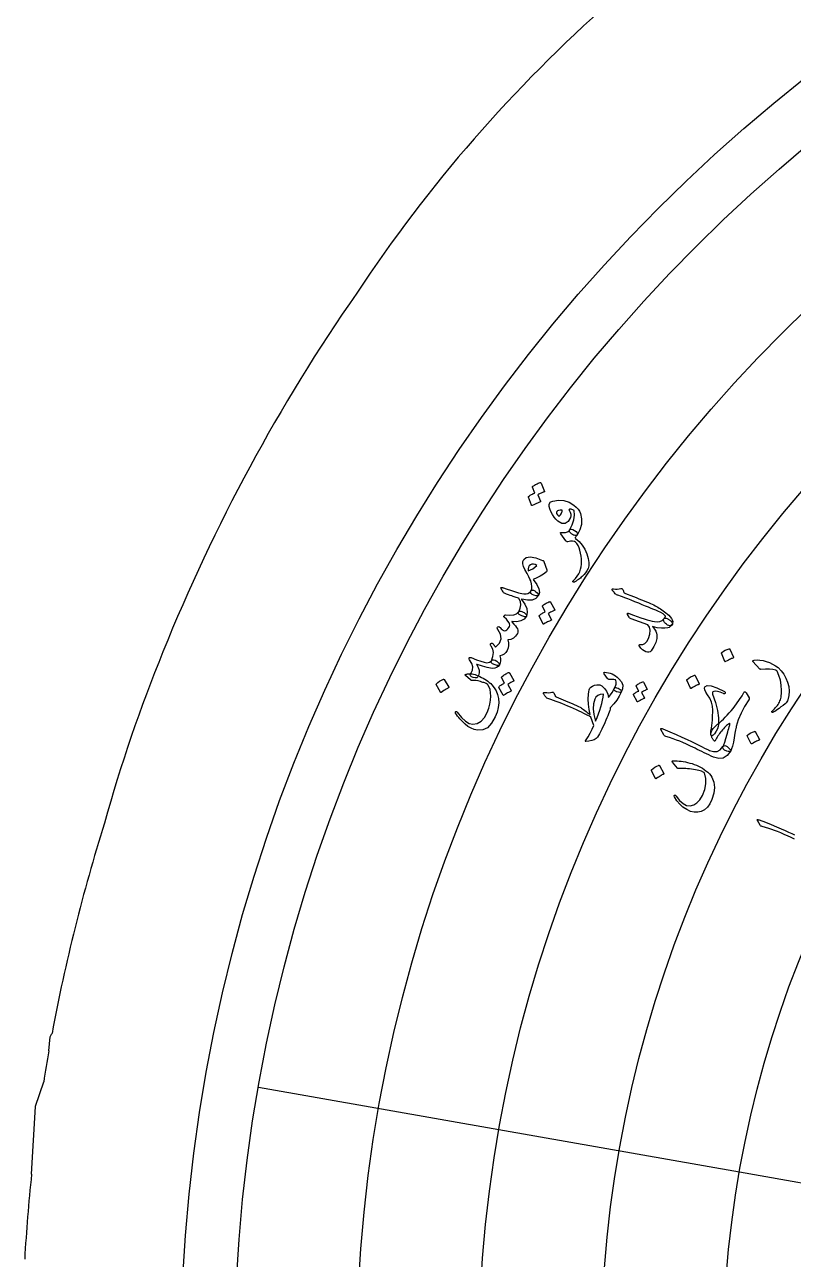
# Model space of a CAD drawing. Header units: millimetres. Extents: x -45 to 45, y -45 to 73.
# Drawn here: x -44.93 to -25.59, y 2.55 to 33.61 of the extents above; entities that cross this region are included whole.
import ezdxf

# ---------------------------------------------------------------- set-up
doc = ezdxf.new("R2010")
doc.units = ezdxf.units.MM
for name, color, linetype in [('CUT_OUTER', 1, 'Continuous'), ('ENGRAVE', 7, 'Continuous'), ('ENGRAVE_FINE', 8, 'Continuous'), ('GUIDE', 3, 'Continuous'), ('TEXT', 5, 'Continuous')]:
    doc.layers.add(name, color=color, linetype=linetype)

msp = doc.modelspace()

# ---------------------------------------------------------------- linework, layer by layer
at = {"layer": 'CUT_OUTER'}
for points in [[(-44.3195, 7.795), (-44.2902, 8.1465), (-44.2897, 8.1499), (-44.2881, 8.1529), (-44.2406, 8.2322), (-44.2397, 8.2368)], [(-44.7544, 4.6951), (-44.6541, 6.3998), (-44.6538, 6.403), (-44.6529, 6.4062), (-44.4494, 7.0168)]]:
    msp.add_lwpolyline(points, dxfattribs=at)
for centre, radius, start, end in [((-5.9613, 6.6445), 36.6833, 131.32304, 146.56046), ((1.0122, 0.7165), 45.7824, 145.17883, 158.04393), ((-5.1282, 3.0435), 39.2175, 157.84273, 164.49435), ((-0.0413, 0.009), 44.9578, 162.5006, 169.45478), ((-4.7049, 0.7857), 40.23, 169.96617, 171.08973), ((-0.3355, 0.0299), 44.6632, 174.00431, 176.76108)]:
    msp.add_arc(centre, radius, start, end, dxfattribs=at)
at = {"layer": 'ENGRAVE'}
for radius in [39.65, 33.5042, 27.3585]:
    msp.add_circle((0, 0), radius, dxfattribs=at)
at = {"layer": 'ENGRAVE_FINE'}
for points in [[(-39.0476, 6.8852), (-32.9952, 5.818)], [(-32.9952, 5.818), (-26.9429, 4.7508)], [(-26.9429, 4.7508), (-20.8905, 3.6836)]]:
    msp.add_lwpolyline(points, dxfattribs=at)
for radius in [36.5771, 30.4314]:
    msp.add_circle((0, 0), radius, dxfattribs=at)
at = {"layer": 'GUIDE'}
msp.add_circle((0, 0), 41, dxfattribs=at)
at = {"layer": 'TEXT'}
for points in [[(-32.15, 21.9799), (-32.1507, 21.9844), (-32.1498, 21.9891), (-32.147, 21.9943), (-32.1425, 21.9998), (-32.1206, 22.0154), (-32.0983, 22.0299), (-32.0758, 22.0432), (-32.0529, 22.0553), (-32.0295, 22.0661), (-32.0053, 22.0759), (-31.9804, 22.0845), (-31.9547, 22.0921), (-31.9482, 22.0924), (-31.9427, 22.0908), (-31.9382, 22.0871), (-31.9347, 22.0814), (-31.8481, 21.8725), (-31.848, 21.8683), (-31.8507, 21.8643), (-31.8565, 21.8603), (-31.8652, 21.8564), (-31.8722, 21.8544), (-31.8825, 21.8505), (-31.8963, 21.8446), (-31.9135, 21.8368), (-31.9343, 21.827), (-31.9589, 21.8152), (-31.9873, 21.8013), (-32.0196, 21.7854), (-31.9521, 21.6224), (-31.9509, 21.6161), (-31.9532, 21.6108), (-31.9591, 21.6063), (-31.9685, 21.6026), (-31.9766, 21.5995), (-31.9892, 21.5943), (-32.0061, 21.5871), (-32.0274, 21.5778), (-32.0533, 21.5662), (-32.0839, 21.552), (-32.1193, 21.5351), (-32.1594, 21.5157), (-32.1648, 21.5144), (-32.1688, 21.5151), (-32.1717, 21.5175), (-32.1733, 21.5219), (-32.2547, 21.7278), (-32.2555, 21.7322), (-32.2545, 21.737), (-32.2518, 21.7421), (-32.2473, 21.7476), (-32.2297, 21.7617), (-32.2115, 21.7746), (-32.1927, 21.7863), (-32.1734, 21.7969), (-32.1536, 21.8064), (-32.1336, 21.8149), (-32.1133, 21.8224), (-32.0927, 21.8289)], [(-31.7152, 21.5845), (-31.7034, 21.5975), (-31.6863, 21.6092), (-31.664, 21.6197), (-31.6365, 21.6289), (-31.4949, 21.6516), (-31.3596, 21.6416), (-31.2306, 21.5993), (-31.1078, 21.5248), (-31.0508, 21.4761), (-31.0049, 21.4256), (-30.97, 21.3733), (-30.9462, 21.3193), (-30.9172, 21.1782), (-30.9214, 21.0405), (-30.9588, 20.906), (-31.0294, 20.7745), (-31.0407, 20.764), (-31.0567, 20.7594), (-31.0776, 20.7605), (-31.1032, 20.7674), (-31.1165, 20.7725), (-31.1295, 20.7786), (-31.1421, 20.7859), (-31.1544, 20.7942), (-31.1661, 20.803), (-31.1771, 20.8119), (-31.1873, 20.8208), (-31.1967, 20.8298), (-31.2114, 20.8477), (-31.2196, 20.8652), (-31.2212, 20.8825), (-31.2162, 20.8995), (-31.1513, 21.0313), (-31.1106, 21.1564), (-31.0943, 21.2751), (-31.1024, 21.3876), (-31.1337, 21.404), (-31.1596, 21.4156), (-31.1802, 21.4223), (-31.1954, 21.4242), (-31.2098, 21.4239), (-31.2205, 21.4218), (-31.2276, 21.4179), (-31.2309, 21.4122), (-31.2322, 21.4076), (-31.2324, 21.4034), (-31.2316, 21.3996), (-31.2297, 21.3962), (-31.2026, 21.3485), (-31.1879, 21.3025), (-31.1856, 21.2583), (-31.1956, 21.2158), (-31.2545, 21.1125), (-31.3269, 21.063), (-31.413, 21.0672), (-31.5129, 21.1253), (-31.5623, 21.1705), (-31.6081, 21.2255), (-31.6503, 21.2903), (-31.6889, 21.365), (-31.7176, 21.4358), (-31.7315, 21.496), (-31.7307, 21.5456), (-31.7152, 21.5845)], [(-31.5389, 21.364), (-31.5471, 21.3393), (-31.5427, 21.3126), (-31.5257, 21.2839), (-31.4962, 21.2532), (-31.4906, 21.2496), (-31.4865, 21.2474), (-31.4837, 21.2465), (-31.4823, 21.2469), (-31.4632, 21.2644), (-31.4461, 21.2837), (-31.4312, 21.3049), (-31.4185, 21.3279), (-31.4095, 21.3496), (-31.4046, 21.3693), (-31.4039, 21.3868), (-31.4072, 21.4022), (-31.4563, 21.4014), (-31.4946, 21.3947), (-31.5221, 21.3822), (-31.5389, 21.364)], [(-31.3129, 20.6274), (-31.4373, 20.8018), (-31.4458, 20.8177), (-31.4478, 20.8289), (-31.4431, 20.8354), (-31.4319, 20.8371), (-31.3912, 20.8351), (-31.3551, 20.8354), (-31.3234, 20.8378), (-31.2963, 20.8425), (-31.272, 20.8514), (-31.2503, 20.8642), (-31.2313, 20.8809), (-31.2148, 20.9016), (-31.1946, 20.9194), (-31.1671, 20.9234), (-31.1324, 20.9135), (-31.0904, 20.8898), (-31.0523, 20.8597), (-31.0292, 20.8308), (-31.0211, 20.8031), (-31.028, 20.7765), (-31.0383, 20.7595), (-31.0492, 20.7425), (-31.0609, 20.7256), (-31.0732, 20.7088), (-31.0744, 20.7053), (-31.0739, 20.7011), (-31.0716, 20.6961), (-31.0676, 20.6902), (-30.9765, 20.6137), (-30.8988, 20.5234), (-30.8343, 20.4193), (-30.7828, 20.3015), (-30.7471, 20.185), (-30.7303, 20.0846), (-30.7323, 20), (-30.7534, 19.9311), (-30.7844, 19.8737), (-30.8163, 19.8233), (-30.8491, 19.78), (-30.8829, 19.7438), (-30.9015, 19.7274), (-30.922, 19.7103), (-30.9446, 19.6924), (-30.969, 19.6737), (-30.9956, 19.6546), (-31.0244, 19.6353), (-31.0556, 19.6158), (-31.0891, 19.5961), (-31.0971, 19.5909), (-31.1046, 19.5879), (-31.1114, 19.587), (-31.1176, 19.5882), (-31.1252, 19.5912), (-31.1304, 19.5949), (-31.1334, 19.5992), (-31.1341, 19.6043), (-31.1338, 19.6103), (-31.1319, 19.6159), (-31.1284, 19.6212), (-31.1232, 19.6262), (-31.0688, 19.6824), (-31.0238, 19.7388), (-30.9882, 19.7953), (-30.9619, 19.852), (-30.9427, 19.9126), (-30.9291, 19.9751), (-30.9209, 20.0396), (-30.9182, 20.1062), (-30.9207, 20.1749), (-30.9282, 20.2457), (-30.9408, 20.3186), (-30.9583, 20.3938), (-30.9789, 20.4553), (-31.0037, 20.5098), (-31.0328, 20.5572), (-31.0662, 20.5976), (-31.0978, 20.6132), (-31.1412, 20.62), (-31.1965, 20.6179), (-31.2637, 20.6068), (-31.2771, 20.606), (-31.2898, 20.6092), (-31.3017, 20.6163), (-31.3129, 20.6274)], [(-32.3716, 20.1602), (-32.3062, 20.2124), (-32.2052, 20.2261), (-32.0686, 20.2011), (-31.8965, 20.1374), (-31.8848, 20.1317), (-31.8755, 20.1249), (-31.8688, 20.1172), (-31.8645, 20.1084), (-31.7913, 19.901), (-31.7875, 19.8875), (-31.7879, 19.8748), (-31.7925, 19.8629), (-31.8014, 19.8519), (-31.8774, 19.7901), (-31.9578, 19.7374), (-32.0426, 19.6937), (-32.132, 19.6592), (-32.0417, 19.5322), (-31.9892, 19.4218), (-31.9744, 19.3278), (-31.9974, 19.25), (-32.0048, 19.2442), (-32.0179, 19.2414), (-32.0368, 19.2418), (-32.0615, 19.2453), (-32.1179, 19.2617), (-32.1598, 19.2805), (-32.1871, 19.3017), (-32.1998, 19.3254), (-32.2004, 19.3352), (-32.1989, 19.3452), (-32.1955, 19.3554), (-32.1901, 19.3659), (-32.1692, 19.4193), (-32.1633, 19.4803), (-32.1724, 19.549), (-32.1964, 19.6256), (-32.2141, 19.6636), (-32.245, 19.7232), (-32.289, 19.8045), (-32.3458, 19.9077), (-32.3796, 19.982), (-32.3951, 20.0489), (-32.3925, 20.1083), (-32.3716, 20.1602)], [(-32.2587, 19.8776), (-32.2009, 19.897), (-32.1456, 19.9253), (-32.0928, 19.9623), (-32.0425, 20.0082), (-32.0861, 20.0312), (-32.1272, 20.0412), (-32.1657, 20.0381), (-32.2017, 20.022), (-32.2313, 19.9959), (-32.2507, 19.9631), (-32.2598, 19.9237), (-32.2587, 19.8776)], [(-32.8575, 19.309), (-32.8667, 19.3152), (-32.8781, 19.3269), (-32.8915, 19.3444), (-32.9071, 19.3674), (-32.9212, 19.3906), (-32.9324, 19.4094), (-32.9407, 19.424), (-32.946, 19.4343), (-32.9468, 19.4484), (-32.9405, 19.456), (-32.927, 19.4572), (-32.9065, 19.4521), (-32.8931, 19.4476), (-32.8771, 19.4424), (-32.8583, 19.4365), (-32.8369, 19.43), (-32.8131, 19.4225), (-32.7872, 19.4141), (-32.7591, 19.4045), (-32.7291, 19.3939), (-32.6017, 19.3528), (-32.4987, 19.322), (-32.42, 19.3015), (-32.3657, 19.2914), (-32.3122, 19.2925), (-32.2651, 19.3052), (-32.2244, 19.3297), (-32.1901, 19.3659), (-32.1805, 19.3764), (-32.1691, 19.3837), (-32.1561, 19.3878), (-32.1414, 19.3887), (-32.1242, 19.3863), (-32.1074, 19.3798), (-32.0908, 19.3691), (-32.0746, 19.3542), (-32.0356, 19.3173), (-32.0097, 19.2877), (-31.997, 19.2652), (-31.9974, 19.25), (-32.0664, 19.1772), (-32.1599, 19.1378), (-32.278, 19.1319), (-32.4209, 19.1592), (-32.4263, 19.1597), (-32.429, 19.159), (-32.4292, 19.1571), (-32.4269, 19.1541), (-32.3433, 19.0352), (-32.2948, 18.9253), (-32.2816, 18.8242), (-32.3036, 18.7317), (-32.3096, 18.7232), (-32.3186, 18.7183), (-32.3306, 18.7169), (-32.3456, 18.719), (-32.3656, 18.7246), (-32.3903, 18.7327), (-32.4198, 18.7431), (-32.4541, 18.756), (-32.4851, 18.7725), (-32.5028, 18.7927), (-32.5071, 18.8167), (-32.4981, 18.8445), (-32.4608, 18.9332), (-32.4457, 19.0173), (-32.453, 19.0971), (-32.4827, 19.1726), (-32.4892, 19.1775), (-32.5048, 19.1842), (-32.5296, 19.1926), (-32.5634, 19.2028), (-32.5844, 19.2091), (-32.6099, 19.2175), (-32.6399, 19.2281), (-32.6745, 19.2407), (-32.7136, 19.2553), (-32.7571, 19.2715), (-32.805, 19.2894), (-32.8575, 19.309)], [(-30.1363, 19.3767), (-30.143, 19.3859), (-30.1464, 19.3948), (-30.1465, 19.4031), (-30.1432, 19.4111), (-30.138, 19.4168), (-30.1312, 19.4204), (-30.1228, 19.422), (-30.1127, 19.4214), (-30.0638, 19.414), (-30.0172, 19.4128), (-29.9728, 19.4178), (-29.9307, 19.4289), (-29.9141, 19.4307), (-29.8998, 19.4265), (-29.8877, 19.4163), (-29.8779, 19.4001), (-29.8736, 19.3904), (-29.8694, 19.3806), (-29.8652, 19.3707), (-29.8611, 19.3607), (-29.857, 19.3507), (-29.8529, 19.3408), (-29.8486, 19.331), (-29.8443, 19.3213), (-29.8256, 19.3107), (-29.7693, 19.287), (-29.6757, 19.2501), (-29.5447, 19.1998), (-29.4726, 19.1723), (-29.4052, 19.146), (-29.3424, 19.1209), (-29.2843, 19.0972), (-29.2309, 19.0747), (-29.1825, 19.0535), (-29.1392, 19.0335), (-29.1008, 19.0147), (-29.0651, 18.9962), (-29.0299, 18.977), (-28.9952, 18.9571), (-28.9609, 18.9365), (-28.927, 18.9151), (-28.8932, 18.8929), (-28.8597, 18.8699), (-28.8264, 18.846), (-28.7199, 18.7581), (-28.6519, 18.6777), (-28.6225, 18.6046), (-28.6316, 18.5388), (-28.647, 18.5134), (-28.6671, 18.4982), (-28.6919, 18.4931), (-28.7213, 18.4981), (-28.7518, 18.5105), (-28.7795, 18.5277), (-28.8045, 18.5497), (-28.8267, 18.5764), (-28.8449, 18.6047), (-28.8541, 18.6292), (-28.8541, 18.6499), (-28.8451, 18.6666), (-28.8363, 18.6783), (-28.8284, 18.6888), (-28.8215, 18.6981), (-28.8154, 18.7063), (-28.8105, 18.7135), (-28.8068, 18.72), (-28.8044, 18.7259), (-28.8033, 18.7311), (-28.8256, 18.7574), (-28.8659, 18.7876), (-28.9242, 18.8216), (-29.0006, 18.8594), (-29.0469, 18.8805), (-29.1005, 18.9039), (-29.1613, 18.9296), (-29.2293, 18.9577), (-29.3047, 18.9883), (-29.3874, 19.0215), (-29.4774, 19.0574), (-29.5749, 19.096), (-29.6703, 19.1334), (-29.7543, 19.166), (-29.8268, 19.1939), (-29.8879, 19.217), (-29.9374, 19.2354), (-29.9752, 19.2494), (-30.0014, 19.259), (-30.0159, 19.2641), (-30.034, 19.2721), (-30.0516, 19.2836), (-30.0686, 19.2984), (-30.0851, 19.3166), (-30.0928, 19.3267), (-30.1, 19.336), (-30.1069, 19.3446), (-30.1135, 19.3525), (-30.1197, 19.3597), (-30.1256, 19.3661), (-30.1311, 19.3717), (-30.1363, 19.3767)], [(-31.8989, 18.9818), (-31.9, 18.986), (-31.8994, 18.9907), (-31.8971, 18.9957), (-31.8931, 19.0012), (-31.8728, 19.0172), (-31.8521, 19.0321), (-31.831, 19.0458), (-31.8095, 19.0583), (-31.7874, 19.0698), (-31.7644, 19.0802), (-31.7405, 19.0895), (-31.7159, 19.0978), (-31.7095, 19.0984), (-31.704, 19.097), (-31.6992, 19.0936), (-31.6954, 19.0883), (-31.5928, 18.8902), (-31.5923, 18.8862), (-31.5947, 18.8822), (-31.6001, 18.8781), (-31.6083, 18.874), (-31.615, 18.8718), (-31.6249, 18.8676), (-31.6379, 18.8614), (-31.6542, 18.8532), (-31.6738, 18.8429), (-31.6971, 18.8305), (-31.7239, 18.816), (-31.7544, 18.7994), (-31.6745, 18.6448), (-31.6728, 18.6389), (-31.6746, 18.6336), (-31.68, 18.629), (-31.689, 18.6251), (-31.6967, 18.6218), (-31.7087, 18.6163), (-31.7247, 18.6086), (-31.745, 18.5988), (-31.7695, 18.5866), (-31.7985, 18.5717), (-31.8319, 18.554), (-31.8698, 18.5336), (-31.8749, 18.5322), (-31.879, 18.5327), (-31.882, 18.5349), (-31.884, 18.5391), (-31.9811, 18.7344), (-31.9823, 18.7386), (-31.9817, 18.7432), (-31.9795, 18.7483), (-31.9755, 18.7538), (-31.9593, 18.768), (-31.9424, 18.7812), (-31.9249, 18.7933), (-31.9068, 18.8042), (-31.8881, 18.8142), (-31.8691, 18.8232), (-31.8497, 18.8313), (-31.83, 18.8384)], [(-33.1903, 17.9775), (-33.1985, 17.9908), (-33.204, 18.0034), (-33.2066, 18.0151), (-33.2066, 18.0261), (-33.2037, 18.0356), (-33.1982, 18.0428), (-33.1899, 18.0479), (-33.1789, 18.0508), (-33.1666, 18.0503), (-33.1542, 18.0452), (-33.1419, 18.0355), (-33.1296, 18.0212), (-33.1241, 18.0126), (-33.1183, 18.004), (-33.1121, 17.9955), (-33.1056, 17.9869), (-33.099, 17.9781), (-33.0927, 17.9689), (-33.0865, 17.9592), (-33.0806, 17.9492), (-32.9827, 18.0542), (-32.9399, 18.1634), (-32.9523, 18.2774), (-33.0199, 18.3965), (-33.0281, 18.4098), (-33.0336, 18.422), (-33.0365, 18.4331), (-33.0368, 18.4431), (-33.034, 18.4526), (-33.0288, 18.4601), (-33.0211, 18.4655), (-33.0111, 18.4688), (-32.9998, 18.4691), (-32.9886, 18.4655), (-32.9774, 18.458), (-32.9662, 18.4466), (-32.9402, 18.4174), (-32.9172, 18.3949), (-32.8972, 18.3791), (-32.8803, 18.37), (-32.8523, 18.3641), (-32.8242, 18.3692), (-32.796, 18.3853), (-32.7678, 18.4124), (-32.7435, 18.4453), (-32.7284, 18.4771), (-32.7226, 18.5077), (-32.7261, 18.5371), (-32.7406, 18.5693), (-32.7683, 18.6083), (-32.8089, 18.6539), (-32.8626, 18.7064), (-32.8688, 18.7132), (-32.8713, 18.7214), (-32.8701, 18.7311), (-32.8651, 18.7423), (-32.8579, 18.7526), (-32.8497, 18.7594), (-32.8405, 18.7628), (-32.8304, 18.7628), (-32.7173, 18.7541), (-32.624, 18.7651), (-32.5505, 18.7959), (-32.4968, 18.8466), (-32.484, 18.8562), (-32.4662, 18.8597), (-32.4432, 18.8569), (-32.4152, 18.8479), (-32.3861, 18.8362), (-32.3611, 18.8229), (-32.3403, 18.8081), (-32.3236, 18.7918), (-32.3097, 18.7744), (-32.3015, 18.759), (-32.2991, 18.7455), (-32.3024, 18.7338), (-32.363, 18.6598), (-32.4435, 18.6129), (-32.5441, 18.5927), (-32.6648, 18.5995), (-32.671, 18.6), (-32.6741, 18.5983), (-32.6741, 18.5946), (-32.6709, 18.5887), (-32.6205, 18.5336), (-32.5806, 18.486), (-32.5511, 18.4459), (-32.5322, 18.4131), (-32.5222, 18.3835), (-32.5184, 18.355), (-32.5208, 18.3275), (-32.5294, 18.3011), (-32.5744, 18.2321), (-32.6301, 18.1814), (-32.6965, 18.149), (-32.7739, 18.1347), (-32.7545, 18.0658), (-32.7503, 17.999), (-32.7612, 17.9342), (-32.7873, 17.8715), (-32.8237, 17.8174), (-32.8667, 17.7763), (-32.9165, 17.7483), (-32.973, 17.7332), (-32.9586, 17.6699), (-32.9556, 17.611), (-32.9639, 17.5566), (-32.9837, 17.5065), (-33.0028, 17.4927), (-33.0383, 17.4928), (-33.0901, 17.5067), (-33.1582, 17.5346), (-33.1767, 17.5473), (-33.1869, 17.5645), (-33.1887, 17.586), (-33.1823, 17.6119), (-33.1453, 17.7191), (-33.1342, 17.8157), (-33.1492, 17.9018), (-33.1903, 17.9775)], [(-28.6309, 18.5358), (-28.657, 18.5002), (-28.6844, 18.4723), (-28.7131, 18.4521), (-28.7432, 18.4394), (-28.8169, 18.4275), (-28.9062, 18.4288), (-29.0109, 18.4433), (-29.1313, 18.471), (-29.0837, 18.4071), (-29.049, 18.3518), (-29.0273, 18.3052), (-29.0185, 18.2671), (-29.0248, 18.1701), (-29.0516, 18.0708), (-29.0989, 17.9689), (-29.1666, 17.8643), (-29.1924, 17.8387), (-29.2228, 17.8256), (-29.258, 17.8249), (-29.298, 17.8367), (-29.3399, 17.8589), (-29.381, 17.8892), (-29.4214, 17.9278), (-29.4609, 17.9747), (-29.4656, 17.9821), (-29.4682, 17.9894), (-29.4684, 17.9967), (-29.4665, 18.0039), (-29.4615, 18.0115), (-29.455, 18.0163), (-29.447, 18.0182), (-29.4375, 18.0172), (-29.3774, 18.02), (-29.3239, 18.0464), (-29.2769, 18.0964), (-29.2362, 18.1701), (-29.1974, 18.2834), (-29.1867, 18.3781), (-29.2041, 18.4543), (-29.2498, 18.5121), (-29.6666, 18.6671), (-29.6851, 18.6751), (-29.7003, 18.6844), (-29.7121, 18.6948), (-29.7206, 18.7064), (-29.7566, 18.7742), (-29.761, 18.7835), (-29.7635, 18.7912), (-29.7641, 18.7974), (-29.7626, 18.802), (-29.7565, 18.8056), (-29.747, 18.8061), (-29.7342, 18.8035), (-29.718, 18.7978), (-29.6122, 18.7572), (-29.5139, 18.7212), (-29.4231, 18.6896), (-29.3398, 18.6624), (-29.2642, 18.6395), (-29.1963, 18.6206), (-29.1362, 18.6058), (-29.0839, 18.5951), (-29.0108, 18.59), (-28.9465, 18.6006), (-28.8909, 18.6267), (-28.8439, 18.6685), (-28.8298, 18.6796), (-28.8114, 18.684), (-28.7887, 18.6817), (-28.7618, 18.6727), (-28.7486, 18.6664), (-28.7355, 18.6596), (-28.7227, 18.6523), (-28.71, 18.6444), (-28.6977, 18.6357), (-28.6858, 18.626), (-28.6745, 18.6154), (-28.6636, 18.6038), (-28.6448, 18.5809), (-28.6332, 18.5619), (-28.6285, 18.5469), (-28.6309, 18.5358)], [(-27.3958, 17.7983), (-27.3967, 17.8027), (-27.3958, 17.8075), (-27.3931, 17.8127), (-27.3887, 17.8183), (-27.3449, 17.8495), (-27.299, 17.8759), (-27.251, 17.8973), (-27.2009, 17.9137), (-27.1945, 17.9144), (-27.1894, 17.9131), (-27.1855, 17.9099), (-27.1828, 17.9049), (-27.0901, 17.7001), (-27.0887, 17.6939), (-27.0909, 17.6885), (-27.0967, 17.6839), (-27.1061, 17.6801), (-27.1142, 17.6768), (-27.1267, 17.6714), (-27.1435, 17.6639), (-27.1647, 17.6542), (-27.1904, 17.6422), (-27.2208, 17.6274), (-27.2559, 17.6099), (-27.2957, 17.5897), (-27.3017, 17.5874), (-27.3062, 17.5873), (-27.3093, 17.5893), (-27.3111, 17.5935)], [(-32.9837, 17.5065), (-33.0175, 17.4683), (-33.0559, 17.4407), (-33.0991, 17.4234), (-33.1469, 17.4167), (-33.2062, 17.4223), (-33.2927, 17.4413), (-33.4063, 17.4738), (-33.547, 17.5195), (-33.5529, 17.5208), (-33.556, 17.52), (-33.5563, 17.517), (-33.5539, 17.5118), (-33.5149, 17.442), (-33.4938, 17.3729), (-33.4906, 17.3044), (-33.5052, 17.2365), (-33.5248, 17.2035), (-33.5537, 17.1844), (-33.592, 17.1792), (-33.6397, 17.1878), (-33.6877, 17.2095), (-33.7147, 17.2345), (-33.7207, 17.2629), (-33.7057, 17.2946), (-33.6628, 17.3742), (-33.6532, 17.4577), (-33.6768, 17.5452), (-33.7337, 17.6369), (-33.7433, 17.651), (-33.748, 17.6635), (-33.7478, 17.6746), (-33.7428, 17.6842), (-33.7339, 17.6922), (-33.7232, 17.696), (-33.7108, 17.6957), (-33.6967, 17.6913), (-33.5593, 17.6367), (-33.4486, 17.597), (-33.3646, 17.5723), (-33.3072, 17.5627), (-33.2672, 17.5646), (-33.233, 17.5734), (-33.2047, 17.5892), (-33.1823, 17.6119), (-33.159, 17.6317), (-33.1295, 17.6365), (-33.0939, 17.6265), (-33.052, 17.6015), (-33.0139, 17.5713), (-32.9899, 17.5454), (-32.9798, 17.5238), (-32.9837, 17.5065)], [(-26.6037, 17.5897), (-26.6067, 17.5934), (-26.6087, 17.5968), (-26.6098, 17.6), (-26.6099, 17.6029), (-26.6065, 17.6092), (-26.5991, 17.6147), (-26.5878, 17.6194), (-26.5724, 17.6233), (-26.5019, 17.6316), (-26.4279, 17.6298), (-26.3504, 17.6179), (-26.2694, 17.596), (-26.1867, 17.5657), (-26.1096, 17.5293), (-26.0381, 17.4869), (-25.9721, 17.4384), (-25.8948, 17.3603), (-25.8289, 17.2729), (-25.7743, 17.1765), (-25.7308, 17.071), (-25.7012, 16.9603), (-25.6906, 16.8495), (-25.6989, 16.7384), (-25.7259, 16.627), (-25.7363, 16.5991), (-25.7506, 16.5738), (-25.7687, 16.5511), (-25.7908, 16.5308), (-25.8472, 16.4874), (-25.8985, 16.4485), (-25.9449, 16.414), (-25.9863, 16.384), (-26.0226, 16.3586), (-26.0539, 16.3381), (-26.08, 16.3223), (-26.1011, 16.3114), (-26.1066, 16.3098), (-26.1113, 16.3092), (-26.1155, 16.3097), (-26.119, 16.3111), (-26.1228, 16.3141), (-26.126, 16.3176), (-26.1283, 16.3218), (-26.1299, 16.3266), (-26.1303, 16.3316), (-26.1288, 16.3366), (-26.1255, 16.3416), (-26.1205, 16.3465), (-26.0886, 16.3756), (-26.0595, 16.4043), (-26.033, 16.4324), (-26.0091, 16.4601), (-25.9877, 16.4875), (-25.9687, 16.515), (-25.952, 16.5425), (-25.9377, 16.5701), (-25.9253, 16.5989), (-25.9146, 16.6299), (-25.9055, 16.6633), (-25.8979, 16.6991), (-25.8922, 16.7372), (-25.8883, 16.7779), (-25.8862, 16.8211), (-25.886, 16.8668), (-25.8934, 17.0009), (-25.9145, 17.126), (-25.9496, 17.2422), (-25.9986, 17.3493), (-26.0032, 17.3572), (-26.0098, 17.3642), (-26.0184, 17.3703), (-26.0291, 17.3756), (-26.1019, 17.3929), (-26.1894, 17.4021), (-26.2917, 17.4028), (-26.4089, 17.3951), (-26.4155, 17.3958), (-26.421, 17.3971), (-26.4252, 17.3992), (-26.4283, 17.4019)], [(-34.5728, 17.0099), (-34.5742, 17.0141), (-34.5739, 17.0189), (-34.5719, 17.0244), (-34.5683, 17.0304), (-34.5287, 17.066), (-34.4865, 17.0971), (-34.4416, 17.1236), (-34.3941, 17.1455), (-34.3879, 17.1469), (-34.3826, 17.1462), (-34.3783, 17.1435), (-34.3751, 17.1389), (-34.258, 16.9479), (-34.2559, 16.9419), (-34.2574, 16.9363), (-34.2626, 16.9312), (-34.2714, 16.9264), (-34.279, 16.9222), (-34.2907, 16.9155), (-34.3064, 16.9061), (-34.3262, 16.8942), (-34.3502, 16.8794), (-34.3785, 16.8614), (-34.4112, 16.8403), (-34.4481, 16.8159), (-34.4537, 16.813), (-34.4582, 16.8123), (-34.4615, 16.814), (-34.4638, 16.8179)], [(-33.7617, 17.2839), (-33.7327, 17.2852), (-33.7017, 17.2838), (-33.6688, 17.2798), (-33.6338, 17.2732), (-33.5969, 17.2636), (-33.558, 17.2507), (-33.5171, 17.2345), (-33.4742, 17.2149), (-33.4306, 17.1941), (-33.3887, 17.1717), (-33.3484, 17.1477), (-33.3099, 17.1221), (-33.2728, 17.0949), (-33.2372, 17.066), (-33.203, 17.0354), (-33.1701, 17.0032), (-33.1127, 16.9325), (-33.0667, 16.8516), (-33.032, 16.7607), (-33.0086, 16.6596), (-33.0002, 16.5513), (-33.0104, 16.4387), (-33.0392, 16.3217), (-33.0865, 16.2), (-33.1781, 16.0376), (-33.2828, 15.9276), (-33.4011, 15.87), (-33.5334, 15.8648), (-33.6175, 15.8844), (-33.6977, 15.916), (-33.774, 15.9597), (-33.8462, 16.0155), (-33.8813, 16.0479), (-33.915, 16.081), (-33.9471, 16.1148), (-33.9777, 16.1492), (-34.0068, 16.1844), (-34.0347, 16.2205), (-34.0613, 16.2573), (-34.0866, 16.295), (-34.0899, 16.3033), (-34.0917, 16.3105), (-34.0919, 16.3167), (-34.0905, 16.3217), (-34.0868, 16.3276), (-34.0823, 16.3316), (-34.0769, 16.3339), (-34.0706, 16.3343), (-34.0639, 16.3331), (-34.0574, 16.3301), (-34.0509, 16.3255), (-34.0446, 16.3191), (-33.9377, 16.1863), (-33.8369, 16.0919), (-33.7424, 16.0357), (-33.6545, 16.0174), (-33.5411, 16.0347), (-33.4426, 16.0897), (-33.359, 16.1825), (-33.2897, 16.3131), (-33.2508, 16.4194), (-33.2231, 16.5228), (-33.2066, 16.6233), (-33.2014, 16.7211), (-33.2063, 16.8083), (-33.2195, 16.8846), (-33.2408, 16.9501), (-33.2704, 17.0047), (-33.2723, 17.007), (-33.2746, 17.0096), (-33.2773, 17.0123), (-33.2804, 17.0153), (-33.2841, 17.0186), (-33.2884, 17.0222), (-33.2935, 17.0262), (-33.2993, 17.0305), (-33.3066, 17.0362), (-33.3176, 17.042), (-33.3322, 17.0479), (-33.3504, 17.0539), (-33.3721, 17.0604), (-33.3969, 17.0679), (-33.425, 17.0763), (-33.4562, 17.0857), (-33.5197, 17.1024), (-33.5788, 17.1134), (-33.6335, 17.1185), (-33.6838, 17.1178), (-33.6906, 17.1192), (-33.6977, 17.1221), (-33.7051, 17.1265), (-33.7127, 17.1325), (-33.8337, 17.2418), (-33.8393, 17.2477), (-33.8428, 17.2528), (-33.8442, 17.2572), (-33.8435, 17.2609), (-33.8431, 17.2635), (-33.8418, 17.2657), (-33.8397, 17.2674), (-33.8368, 17.2688), (-33.8236, 17.2739), (-33.8067, 17.2781), (-33.7861, 17.2814), (-33.7617, 17.2839)], [(-32.9283, 17.1881), (-32.9296, 17.1922), (-32.9293, 17.1969), (-32.9273, 17.2021), (-32.9236, 17.2078), (-32.9042, 17.2249), (-32.8844, 17.2409), (-32.8641, 17.2558), (-32.8433, 17.2696), (-32.8218, 17.2822), (-32.7994, 17.2939), (-32.7761, 17.3046), (-32.752, 17.3142), (-32.7456, 17.3152), (-32.74, 17.3141), (-32.7351, 17.311), (-32.7309, 17.3059), (-32.6176, 17.1138), (-32.6168, 17.1098), (-32.619, 17.1056), (-32.6241, 17.1012), (-32.6322, 17.0967), (-32.6387, 17.0941), (-32.6483, 17.0893), (-32.661, 17.0824), (-32.6768, 17.0733), (-32.6958, 17.062), (-32.7184, 17.0483), (-32.7444, 17.0323), (-32.7739, 17.0139), (-32.6855, 16.864), (-32.6835, 16.8582), (-32.685, 16.8528), (-32.6902, 16.8479), (-32.6989, 16.8436), (-32.7065, 16.8398), (-32.7181, 16.8336), (-32.7337, 16.8251), (-32.7534, 16.8142), (-32.7772, 16.8006), (-32.8053, 16.784), (-32.8377, 16.7645), (-32.8744, 16.742), (-32.8795, 16.7403), (-32.8836, 16.7405), (-32.8867, 16.7427), (-32.8889, 16.7467), (-32.9967, 16.9363), (-32.9981, 16.9405), (-32.9978, 16.9451), (-32.9958, 16.9503), (-32.9922, 16.956), (-32.9768, 16.9712), (-32.9606, 16.9853), (-32.9438, 16.9983), (-32.9263, 17.0103), (-32.9082, 17.0213), (-32.8897, 17.0313), (-32.8708, 17.0405), (-32.8515, 17.0487)], [(-30.2606, 17.1628), (-30.3495, 17.2851), (-30.3581, 17.3006), (-30.3579, 17.3118), (-30.3491, 17.3186), (-30.3315, 17.3211), (-30.2851, 17.3177), (-30.2393, 17.3095), (-30.1942, 17.2965), (-30.1498, 17.2787), (-30.1059, 17.256), (-30.0622, 17.2279), (-30.0188, 17.1946), (-29.9757, 17.1561), (-29.9112, 17.0771), (-29.8801, 16.9944), (-29.8823, 16.9077), (-29.9178, 16.8171), (-29.9294, 16.8108), (-29.9535, 16.8113), (-29.9901, 16.8184), (-30.0392, 16.8322), (-30.064, 16.8422), (-30.0826, 16.8534), (-30.0952, 16.866), (-30.1016, 16.8799), (-30.1022, 16.8884), (-30.1008, 16.8971), (-30.0974, 16.906), (-30.092, 16.915), (-30.0637, 16.9692), (-30.0485, 17.0216), (-30.0462, 17.0722), (-30.057, 17.1211), (-30.0585, 17.1238), (-30.0613, 17.126), (-30.0653, 17.1277), (-30.0706, 17.1288), (-30.1021, 17.1367), (-30.1362, 17.1413), (-30.1729, 17.1425), (-30.2121, 17.1404), (-30.2264, 17.1405), (-30.2392, 17.1443), (-30.2506, 17.1517), (-30.2606, 17.1628)], [(-28.2685, 17.1217), (-28.2695, 17.1261), (-28.2687, 17.131), (-28.2662, 17.1363), (-28.262, 17.1421), (-28.2189, 17.1752), (-28.1735, 17.2034), (-28.1259, 17.2268), (-28.0761, 17.2453), (-28.0697, 17.2461), (-28.0645, 17.245), (-28.0605, 17.242), (-28.0577, 17.237), (-27.9593, 17.0341), (-27.9578, 17.0279), (-27.9599, 17.0223), (-27.9656, 17.0175), (-27.9749, 17.0133), (-27.9829, 17.0097), (-27.9953, 17.0038), (-28.012, 16.9956), (-28.033, 16.9851), (-28.0584, 16.9719), (-28.0885, 16.9559), (-28.1233, 16.937), (-28.1627, 16.9151), (-28.1685, 16.9126), (-28.1731, 16.9123), (-28.1763, 16.9143), (-28.1782, 16.9184)], [(-30.195, 16.4259), (-30.2002, 16.3943), (-30.2089, 16.3584), (-30.2212, 16.3183), (-30.237, 16.2738), (-30.256, 16.2248), (-30.2781, 16.1713), (-30.3031, 16.1131), (-30.331, 16.0504), (-30.4066, 15.89), (-30.4676, 15.7703), (-30.5145, 15.6915), (-30.5477, 15.6536), (-30.6004, 15.6252), (-30.6611, 15.6036), (-30.7298, 15.5887), (-30.8066, 15.5805), (-30.8179, 15.5814), (-30.8237, 15.5848), (-30.8243, 15.5908), (-30.8195, 15.5994), (-30.7527, 15.6947), (-30.6956, 15.7908), (-30.6483, 15.8879), (-30.6107, 15.986), (-30.6833, 16.1916), (-30.7189, 16.2134), (-30.7599, 16.2368), (-30.8065, 16.2616), (-30.8585, 16.2878), (-30.9157, 16.3156), (-30.9778, 16.3448), (-31.0448, 16.3755), (-31.1167, 16.4076), (-31.1915, 16.4404), (-31.2656, 16.4721), (-31.3388, 16.5026), (-31.4112, 16.5321), (-31.4826, 16.5604), (-31.553, 16.5874), (-31.6223, 16.6132), (-31.6905, 16.6378), (-31.7904, 16.672), (-31.8035, 16.6868), (-31.8158, 16.7013), (-31.8273, 16.7155), (-31.838, 16.7295), (-31.8479, 16.7431), (-31.8572, 16.7561), (-31.8658, 16.7687), (-31.8737, 16.7808), (-31.8762, 16.7865), (-31.8771, 16.7923), (-31.8763, 16.7982), (-31.8739, 16.8043), (-31.8689, 16.8102), (-31.8613, 16.8139), (-31.8512, 16.8152), (-31.8385, 16.8142), (-31.7874, 16.8088), (-31.7415, 16.8078), (-31.7008, 16.8111), (-31.6653, 16.8187), (-31.6484, 16.8218), (-31.634, 16.8196), (-31.6223, 16.8118), (-31.6131, 16.7987), (-31.5844, 16.7343), (-31.5793, 16.724), (-31.5723, 16.7156), (-31.5634, 16.7091), (-31.5525, 16.7045), (-31.3168, 16.6062), (-31.1359, 16.5279), (-31.0096, 16.4699), (-30.9378, 16.4323), (-30.9148, 16.4181), (-30.89, 16.4015), (-30.8633, 16.3825), (-30.8348, 16.3611), (-30.8042, 16.3376), (-30.7715, 16.3121), (-30.7367, 16.2848), (-30.6998, 16.2555), (-30.725, 16.3872), (-30.7406, 16.5163), (-30.7464, 16.643), (-30.7425, 16.767), (-30.7351, 16.83), (-30.7224, 16.8811), (-30.7044, 16.9205), (-30.6812, 16.948), (-30.639, 16.976), (-30.5892, 16.9949), (-30.5317, 17.0046), (-30.4665, 17.0052), (-30.4528, 17.0027), (-30.4385, 16.9973), (-30.4236, 16.9889), (-30.4081, 16.9777), (-30.3411, 16.9139), (-30.2903, 16.8447), (-30.2558, 16.7702), (-30.2375, 16.6903), (-30.1869, 16.7553), (-30.1456, 16.8147), (-30.1136, 16.8686), (-30.091, 16.9169), (-30.0833, 16.9289), (-30.0715, 16.9357), (-30.0556, 16.9373), (-30.0356, 16.9338), (-29.9978, 16.9208), (-29.9679, 16.9058), (-29.9457, 16.8888), (-29.9313, 16.87), (-29.9225, 16.852), (-29.9172, 16.8375), (-29.9152, 16.8265), (-29.9168, 16.819), (-29.9679, 16.7209), (-30.0313, 16.6228), (-30.107, 16.5245), (-30.195, 16.4259)], [(-30.586, 16.6411), (-30.6147, 16.5309), (-30.6207, 16.4028), (-30.604, 16.257), (-30.5642, 16.0938), (-30.5244, 16.1867), (-30.4889, 16.2773), (-30.4577, 16.3658), (-30.4308, 16.4522), (-30.4083, 16.5363), (-30.39, 16.618), (-30.376, 16.6972), (-30.3663, 16.774), (-30.4442, 16.765), (-30.5068, 16.7398), (-30.5541, 16.6985), (-30.586, 16.6411)], [(-29.5388, 16.9762), (-29.5398, 16.98), (-29.5393, 16.9841), (-29.5374, 16.9886), (-29.5339, 16.9936), (-29.5161, 17.0081), (-29.4979, 17.0215), (-29.4794, 17.034), (-29.4604, 17.0454), (-29.4409, 17.0559), (-29.4206, 17.0654), (-29.3996, 17.074), (-29.3778, 17.0817), (-29.3721, 17.0823), (-29.3672, 17.0812), (-29.3629, 17.0782), (-29.3594, 17.0735), (-29.2655, 16.899), (-29.265, 16.8954), (-29.2671, 16.8918), (-29.2718, 16.8881), (-29.2791, 16.8843), (-29.285, 16.8823), (-29.2937, 16.8784), (-29.3052, 16.8727), (-29.3196, 16.8652), (-29.3369, 16.8559), (-29.3574, 16.8446), (-29.381, 16.8313), (-29.4079, 16.8161), (-29.3348, 16.6799), (-29.3331, 16.6746), (-29.3347, 16.6699), (-29.3394, 16.6658), (-29.3474, 16.6622), (-29.3542, 16.6591), (-29.3647, 16.6541), (-29.3789, 16.6471), (-29.3968, 16.6381), (-29.4184, 16.6269), (-29.4439, 16.6133), (-29.4734, 16.5972), (-29.5068, 16.5786), (-29.5114, 16.5773), (-29.515, 16.5776), (-29.5177, 16.5796), (-29.5195, 16.5832), (-29.6085, 16.7554), (-29.6095, 16.7592), (-29.6091, 16.7633), (-29.6072, 16.7678), (-29.6037, 16.7728), (-29.5895, 16.7856), (-29.5747, 16.7975), (-29.5593, 16.8085), (-29.5433, 16.8185), (-29.5269, 16.8275), (-29.5101, 16.8358), (-29.493, 16.8432), (-29.4756, 16.8498)], [(-27.3208, 16.8378), (-27.3123, 16.8316), (-27.306, 16.8249), (-27.3018, 16.8177), (-27.2998, 16.81), (-27.3005, 16.8015), (-27.303, 16.7941), (-27.3074, 16.7879), (-27.3136, 16.7828), (-27.3193, 16.7807), (-27.3267, 16.7805), (-27.336, 16.7821), (-27.3471, 16.7856), (-27.4285, 16.8171), (-27.4963, 16.8361), (-27.5505, 16.8426), (-27.5911, 16.8366), (-27.61, 16.8263), (-27.6213, 16.8124), (-27.6247, 16.7949), (-27.6205, 16.7739), (-27.5465, 16.5598), (-27.4961, 16.3616), (-27.4694, 16.1789), (-27.4668, 16.0115), (-27.4757, 15.9536), (-27.496, 15.8951), (-27.5278, 15.836), (-27.5709, 15.7762), (-27.6047, 15.7418), (-27.6309, 15.7253), (-27.6493, 15.7268), (-27.6599, 15.7462), (-27.6634, 15.765), (-27.6646, 15.7872), (-27.6635, 15.8128), (-27.66, 15.8417), (-27.6491, 15.9138), (-27.6398, 15.984), (-27.6319, 16.0523), (-27.6255, 16.1186), (-27.6207, 16.1832), (-27.6176, 16.2464), (-27.6161, 16.3081), (-27.6163, 16.3683), (-27.6258, 16.473), (-27.6507, 16.5728), (-27.6911, 16.6678), (-27.747, 16.758), (-27.7891, 16.8236), (-27.8141, 16.8787), (-27.8221, 16.9232), (-27.8132, 16.9571), (-27.7581, 16.9913), (-27.6576, 16.9829), (-27.5118, 16.9317), (-27.3208, 16.8378)], [(-27.4981, 16.0123), (-27.448, 16.0528), (-27.3983, 16.0963), (-27.3488, 16.1428), (-27.2996, 16.1923), (-27.2506, 16.2444), (-27.202, 16.2987), (-27.1535, 16.3554), (-27.1054, 16.4143), (-27.015, 16.5295), (-26.9394, 16.6342), (-26.8788, 16.7287), (-26.8332, 16.8132), (-26.8278, 16.8219), (-26.8212, 16.8277), (-26.8135, 16.8306), (-26.8046, 16.8306), (-26.7957, 16.8281), (-26.7876, 16.8236), (-26.7805, 16.8171), (-26.7742, 16.8085), (-26.7016, 16.675), (-26.6965, 16.6632), (-26.6957, 16.6515), (-26.6992, 16.64), (-26.707, 16.6286), (-26.8141, 16.4619), (-26.9025, 16.2936), (-26.9721, 16.124), (-27.023, 15.9534), (-27.0256, 15.9438), (-27.0295, 15.927), (-27.0344, 15.903), (-27.0406, 15.8718), (-27.0478, 15.8334), (-27.0561, 15.7878), (-27.0654, 15.735), (-27.0758, 15.675), (-27.0969, 15.5596), (-27.1184, 15.4655), (-27.1403, 15.3928), (-27.1629, 15.3415), (-27.1745, 15.3318), (-27.1947, 15.3283), (-27.2236, 15.3311), (-27.2611, 15.3402), (-27.3166, 15.3645), (-27.3511, 15.3916), (-27.3648, 15.4215), (-27.3574, 15.4542), (-27.3378, 15.4991), (-27.3142, 15.5658), (-27.2867, 15.6542), (-27.255, 15.7643), (-27.239, 15.82), (-27.225, 15.8687), (-27.213, 15.9106), (-27.203, 15.9455), (-27.195, 15.9734), (-27.1893, 15.9941), (-27.1857, 16.0076), (-27.1844, 16.014), (-27.1843, 16.0166), (-27.1841, 16.0189), (-27.184, 16.0208), (-27.1839, 16.0223), (-27.1837, 16.0237), (-27.1834, 16.0249), (-27.183, 16.0261), (-27.1824, 16.0273), (-27.1818, 16.0357), (-27.1835, 16.0402), (-27.1876, 16.0406), (-27.1941, 16.037), (-27.2197, 16.0194), (-27.2452, 15.9999), (-27.2706, 15.9785), (-27.2958, 15.9551), (-27.3209, 15.9298), (-27.3461, 15.9028), (-27.3714, 15.874), (-27.3968, 15.8435), (-27.421, 15.813), (-27.4442, 15.7825), (-27.4662, 15.7519), (-27.4873, 15.7212), (-27.5069, 15.6906), (-27.5249, 15.6603), (-27.5412, 15.6303), (-27.5558, 15.6007), (-27.561, 15.5938), (-27.5667, 15.5903), (-27.5729, 15.5904), (-27.5797, 15.5941), (-27.5894, 15.6044), (-27.5984, 15.6155), (-27.6067, 15.6271), (-27.6142, 15.6395), (-27.6214, 15.6525), (-27.6285, 15.6663), (-27.6355, 15.6807), (-27.6426, 15.6959), (-27.6544, 15.7272), (-27.6611, 15.7555), (-27.6626, 15.781), (-27.6589, 15.8035), (-27.6383, 15.8539), (-27.6046, 15.9056), (-27.5579, 15.9584), (-27.4981, 16.0123)], [(-28.9214, 15.8803), (-28.9256, 15.8883), (-28.9277, 15.8948), (-28.9278, 15.8999), (-28.9258, 15.9034), (-28.9199, 15.9073), (-28.9087, 15.9074), (-28.8919, 15.9038), (-28.8698, 15.8964), (-28.6961, 15.8251), (-28.5366, 15.757), (-28.3914, 15.6922), (-28.2604, 15.6307), (-28.1494, 15.5762), (-28.0498, 15.5275), (-27.9617, 15.4846), (-27.885, 15.4475), (-27.8198, 15.4159), (-27.7662, 15.3899), (-27.7242, 15.3694), (-27.6938, 15.3544), (-27.5943, 15.3245), (-27.5054, 15.3309), (-27.4269, 15.3734), (-27.3587, 15.452), (-27.3382, 15.473), (-27.314, 15.4802), (-27.2862, 15.4735), (-27.2548, 15.453), (-27.2092, 15.4138), (-27.1786, 15.3822), (-27.1632, 15.3581), (-27.1629, 15.3415), (-27.2493, 15.2266), (-27.3503, 15.1626), (-27.4664, 15.1494), (-27.5977, 15.1874), (-27.6559, 15.214), (-27.7139, 15.2411), (-27.7719, 15.2686), (-27.8299, 15.2966), (-27.8878, 15.325), (-27.9458, 15.3535), (-28.0038, 15.3822), (-28.0619, 15.4112), (-28.1726, 15.4666), (-28.2735, 15.5143), (-28.3645, 15.5544), (-28.4456, 15.5869), (-28.5247, 15.6159), (-28.6095, 15.6459), (-28.7, 15.6766), (-28.7963, 15.7082), (-28.8133, 15.7147), (-28.8274, 15.723), (-28.8388, 15.7331), (-28.8474, 15.745)], [(-26.7486, 15.7203), (-26.7497, 15.7245), (-26.7492, 15.7292), (-26.7469, 15.7342), (-26.743, 15.7397), (-26.7019, 15.7707), (-26.6584, 15.797), (-26.6125, 15.8186), (-26.5643, 15.8356), (-26.558, 15.8363), (-26.5529, 15.8352), (-26.5488, 15.8322), (-26.5459, 15.8274), (-26.4409, 15.6323), (-26.4392, 15.6263), (-26.441, 15.6211), (-26.4464, 15.6165), (-26.4554, 15.6127), (-26.4632, 15.6093), (-26.4751, 15.6039), (-26.4912, 15.5963), (-26.5114, 15.5865), (-26.5359, 15.5744), (-26.5649, 15.5595), (-26.5983, 15.542), (-26.6362, 15.5217), (-26.6419, 15.5193), (-26.6464, 15.5191), (-26.6496, 15.521), (-26.6516, 15.525)], [(-29.1585, 14.8444), (-29.1599, 14.8487), (-29.1595, 14.8536), (-29.1574, 14.859), (-29.1536, 14.8651), (-29.1133, 14.9008), (-29.0703, 14.9318), (-29.0248, 14.9582), (-28.9767, 14.98), (-28.9704, 14.9812), (-28.9652, 14.9805), (-28.9609, 14.9778), (-28.9578, 14.9731), (-28.8441, 14.779), (-28.8421, 14.773), (-28.8438, 14.7673), (-28.8491, 14.7622), (-28.858, 14.7574), (-28.8657, 14.7533), (-28.8776, 14.7466), (-28.8935, 14.7373), (-28.9136, 14.7254), (-28.9379, 14.7107), (-28.9666, 14.6928), (-28.9997, 14.6716), (-29.0372, 14.6473), (-29.0428, 14.6444), (-29.0473, 14.6438), (-29.0507, 14.6455), (-29.0529, 14.6494)], [(-28.6074, 15.0935), (-28.5601, 15.0927), (-28.5115, 15.0905), (-28.4616, 15.0867), (-28.4103, 15.0814), (-28.3576, 15.0742), (-28.3032, 15.0646), (-28.2473, 15.0528), (-28.1898, 15.0385), (-28.1334, 15.0226), (-28.0789, 15.0043), (-28.0261, 14.9837), (-27.975, 14.9608), (-27.9255, 14.9356), (-27.8775, 14.908), (-27.831, 14.878), (-27.7859, 14.8456), (-27.7407, 14.8077), (-27.7013, 14.7681), (-27.6678, 14.7268), (-27.6401, 14.6837), (-27.59, 14.5611), (-27.5731, 14.4264), (-27.5892, 14.2794), (-27.6381, 14.1198), (-27.6893, 14.0126), (-27.7505, 13.9269), (-27.8219, 13.8626), (-27.9038, 13.8197), (-27.9912, 13.7999), (-28.0815, 13.8009), (-28.1748, 13.8228), (-28.271, 13.8657), (-28.3648, 13.9275), (-28.4476, 14.0018), (-28.5193, 14.0886), (-28.5798, 14.1882), (-28.5855, 14.2021), (-28.5868, 14.2134), (-28.5838, 14.2223), (-28.5764, 14.2287), (-28.5657, 14.2327), (-28.5549, 14.2299), (-28.5439, 14.2204), (-28.5328, 14.2041), (-28.4495, 14.0934), (-28.3631, 14.0165), (-28.2736, 13.973), (-28.1814, 13.9627), (-28.093, 13.9833), (-28.0119, 14.0339), (-27.9379, 14.1144), (-27.8706, 14.2247), (-27.8133, 14.3703), (-27.7859, 14.5126), (-27.7888, 14.652), (-27.8219, 14.7887), (-27.8238, 14.7922), (-27.8273, 14.7958), (-27.8325, 14.7997), (-27.8394, 14.8037), (-27.8964, 14.8299), (-27.967, 14.8524), (-28.0512, 14.8711), (-28.1492, 14.8859), (-28.1995, 14.8915), (-28.2466, 14.8961), (-28.2905, 14.8996), (-28.3313, 14.9022), (-28.3688, 14.9035), (-28.4029, 14.9034), (-28.4338, 14.9019), (-28.4613, 14.899), (-28.4753, 14.8981), (-28.4871, 14.8996), (-28.4965, 14.9034), (-28.5036, 14.9097), (-28.6318, 15.0632), (-28.638, 15.0745), (-28.636, 15.0834), (-28.6258, 15.0897), (-28.6074, 15.0935)]]:
    msp.add_lwpolyline(points, close=True, dxfattribs=at)
msp.add_lwpolyline([(-25.5579, 13.1236), (-25.6101, 13.1475), (-25.6624, 13.1716), (-25.7148, 13.1959), (-25.8145, 13.2423), (-25.9053, 13.2822), (-25.9872, 13.3156), (-26.0601, 13.3424), (-26.131, 13.3663), (-26.2071, 13.3907), (-26.2884, 13.4158), (-26.3747, 13.4415), (-26.3899, 13.4468), (-26.4027, 13.4538), (-26.4131, 13.4625), (-26.421, 13.4729), (-26.4902, 13.5912), (-26.4941, 13.5982), (-26.4961, 13.604), (-26.4963, 13.6085), (-26.4947, 13.6117), (-26.4896, 13.6153), (-26.4795, 13.6156), (-26.4646, 13.6128), (-26.4447, 13.6068), (-26.2886, 13.5478), (-26.1452, 13.4913), (-26.0146, 13.4373), (-25.8966, 13.3859), (-25.7966, 13.3403), (-25.7069, 13.2996), (-25.6276, 13.2636), (-25.5585, 13.2325)], dxfattribs=at)

doc.saveas('drawing.dxf')
